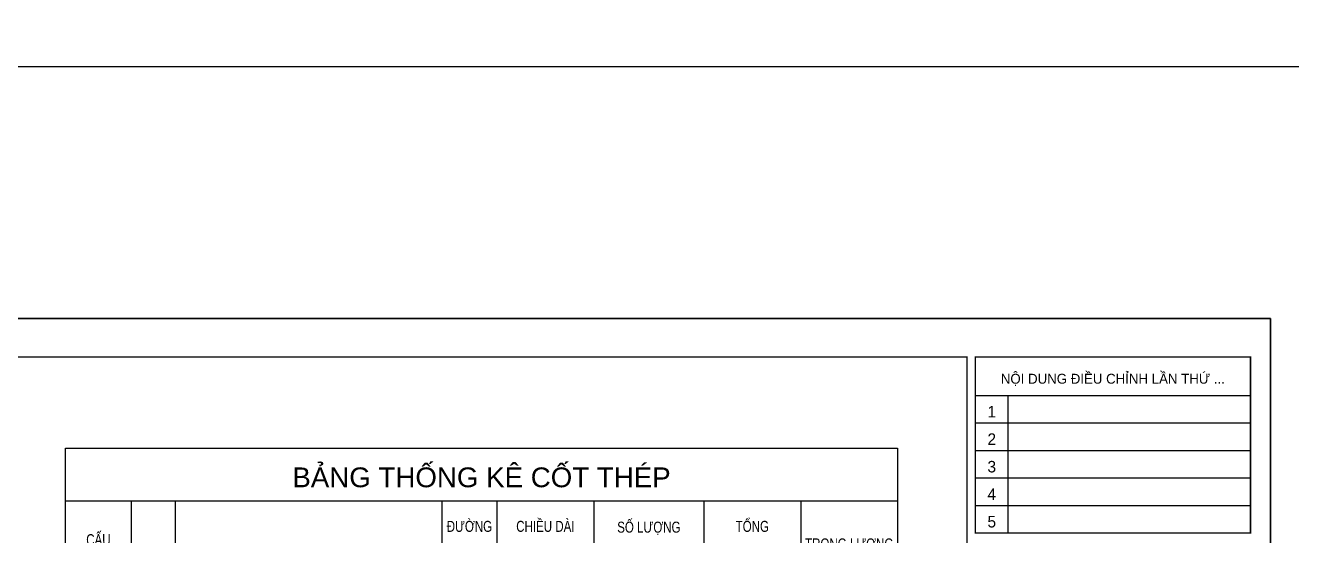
# Model space of a CAD drawing. Extents: x -2098986 to 943, y -1296280 to 73591.
# Drawn here: x -1550445 to -1527439, y -1266110 to -1256830 of the extents above; entities that cross this region are included whole.
import ezdxf
from ezdxf.enums import TextEntityAlignment as Align

# ---------------------------------------------------------------- set-up
doc = ezdxf.new("R2010")
doc.units = 0
doc.header["$LTSCALE"] = 150
doc.layers.get('Defpoints').update_dxf_attribs({"lineweight": 18})
for name, color, linetype, lineweight in [('05.Text', 253, 'Continuous', 18), ('11.Khung bo', 32, 'Continuous', 50), ('12.Khung', 36, 'Continuous', 25), ('KCVN-THAY', 7, 'Continuous', 25), ('LS-THAY', 7, 'Continuous', 20)]:
    doc.layers.add(name, color=color, linetype=linetype, lineweight=lineweight)
doc.layers.add('TEXT_TK', color=2, linetype='Continuous')
doc.layers.add('Tpl_Bound', color=1, linetype='Continuous', plot=False)
doc.styles.add('AVANT', font='')
doc.styles.add('BIGTEXT', font='arial.ttf', dxfattribs={"width": 0.7})
doc.styles.add('SMTEXT', font='arial.ttf', dxfattribs={"width": 0.7})
doc.styles.add('VnAvantH', font='')
doc.styles.get('AVANT').set_extended_font_data('.VnAvant')
doc.styles.get('VnAvantH').set_extended_font_data('.VnAvantH')

# ---------------------------------------------------------------- blocks, each defined once
blk = doc.blocks.new('*U4')
at = {"layer": 'KCVN-THAY', "color": 140}
blk.add_lwpolyline([(214871.76, 86966.68), (215381.8, 86966.68), (215381.8, 86579.68), (214871.76, 86579.68)], close=True, dxfattribs=at)
blk = doc.blocks.new('100')
at = {"layer": '11.Khung bo', "const_width": 26.7}
for points in [[(1860913, -945240), (1860913, -916940), (1896063, -916940), (1896063, -945240)], [(1860913, -945240), (1860913, -916940), (1896063, -916940), (1896063, -945240)], [(1860913, -945240), (1860913, -916940), (1896063, -916940), (1896063, -945240)], [(1896213, -920140), (1896213, -916940), (1901213, -916940), (1901213, -920140)], [(1896213, -920140), (1896213, -916940), (1901213, -916940), (1901213, -920140)], [(1896213, -920140), (1896213, -916940), (1901213, -916940), (1901213, -920140)]]:
    blk.add_lwpolyline(points, close=True, dxfattribs=at)
at = {"layer": '12.Khung'}
for p, q in [((1896213, -917640), (1901213, -917640)), ((1896213, -917640), (1901213, -917640)), ((1896213, -917640), (1901213, -917640)), ((1896813, -920140), (1896813, -917640)), ((1896813, -920140), (1896813, -917640)), ((1896813, -920140), (1896813, -917640)), ((1896213, -918140), (1901213, -918140)), ((1896213, -918140), (1901213, -918140)), ((1896213, -918140), (1901213, -918140)), ((1896213, -918640), (1901213, -918640)), ((1896213, -918640), (1901213, -918640)), ((1896213, -918640), (1901213, -918640)), ((1896213, -919140), (1901213, -919140)), ((1896213, -919140), (1901213, -919140)), ((1896213, -919140), (1901213, -919140)), ((1896213, -919640), (1901213, -919640)), ((1896213, -919640), (1901213, -919640)), ((1896213, -919640), (1901213, -919640))]:
    blk.add_line(p, q, dxfattribs=at)
blk.add_lwpolyline([(1901579, -945940), (1901579, -916240), (1859580, -916240), (1859580, -945940)], close=True, dxfattribs=at)
blk.add_lwpolyline([(1901579, -945940), (1901579, -916240), (1859580, -916240), (1859580, -945940)], close=True, dxfattribs=at)
blk.add_lwpolyline([(1901579, -945940), (1901579, -916240), (1859580, -916240), (1859580, -945940)], close=True, dxfattribs=at)
at = {"layer": '05.Text', "style": 'VnAvantH'}
blk.add_text('Néi dung ®iÒu chØnh lÇn thø ...', height=180, dxfattribs=at).set_placement((1898713, -917329), align=Align.MIDDLE)
at = {"layer": '05.Text', "style": 'AVANT'}
for s, p in [('1', (1896513, -918040)), ('2', (1896513, -918540)), ('3', (1896513, -919040)), ('4', (1896513, -919540)), ('5', (1896513, -920040))]:
    blk.add_text(s, height=210, dxfattribs=at).set_placement(p, align=Align.CENTER)
blk = doc.blocks.new('THONGKE_TITLE')
at = {"layer": 'TEXT_TK'}
for p, q in [((0, -35), (0, 0)), ((0, 0), (189, 0)), ((189, 0), (189, -35)), ((0, -12), (189, -12)), ((15, -35), (15, -12)), ((25, -35), (25, -12)), ((85.5, -12), (85.5, -35)), ((98, -12), (98, -35)), ((120, -12), (120, -35)), ((145, -12), (145, -35)), ((167, -12), (167, -35)), ((120, -23.56), (145, -23.56)), ((132.5, -23.56), (132.5, -35)), ((0, -35), (189, -35))]:
    blk.add_line(p, q, dxfattribs=at)
at = {"layer": 'TEXT_TK', "color": 4, "style": 'BIGTEXT'}
blk.add_text('BẢNG THỐNG KÊ CỐT THÉP', height=4.5, dxfattribs=at).set_placement((94.5, -6), align=Align.MIDDLE)
at = {"layer": 'TEXT_TK', "style": 'SMTEXT', "width": 0.75}
for s, p in [('ĐƯỜNG', (91.75, -19.04)), ('CHIỀU DÀI', (109, -19.04)), ('SỐ LƯỢNG', (132.5, -19.22)), ('TỔNG', (156, -19.04)), ('CẤU', (7.5, -22.06)), ('STT', (20, -25.01)), ('HÌNH DẠNG, KÍCH THƯỚC', (55.25, -25.01)), ('KÍNH', (91.75, -25.01)), ('THANH', (109, -25.01)), ('CHIỀU DÀI', (156, -25.01)), ('TRỌNG LƯỢNG', (178, -23.03)), ('KIỆN', (7.5, -27.84)), ('(kG)', (178, -28.08)), ('(mm)', (91.75, -31.24)), ('(mm)', (109, -31.24)), ('1 CK', (126.25, -30.79)), ('T. BỘ', (138.75, -30.79)), ('(m)', (156, -31.24))]:
    blk.add_text(s, height=2.5, dxfattribs=at).set_placement(p, align=Align.CENTER)

msp = doc.modelspace()

# ---------------------------------------------------------------- linework, layer by layer
at = {"layer": 'LS-THAY', "color": 140}
for points in [[(-1855203.4, -1218879.4), (-1290965, -1218878.9), (-1290965, -1257579.6), (-1855203.4, -1257579.6)], [(-1855203.1, -1257579.6), (-1290964.8, -1257579.1), (-1290964.8, -1296279.9), (-1855203.1, -1296279.9)]]:
    msp.add_lwpolyline(points, close=True, dxfattribs=at)
at = {"layer": 'Tpl_Bound', "color": 1}
msp.add_lwpolyline([(-1569821.2, -1291860), (-1569821.2, -1262160), (-1527821.2, -1262160), (-1527821.2, -1291860)], close=True, dxfattribs=at)

# ---------------------------------------------------------------- block references
at = {"layer": '05.Text', "xscale": 1.000009185772931, "yscale": 1.000009185772931, "zscale": 1.000009185772931}
msp.add_blockref('100', (-3429418, -345911.5), dxfattribs=at)
at = {"layer": 'Defpoints', "xscale": 100, "yscale": 100, "zscale": 100}
msp.add_blockref('*U4', (-23061331.9, -9954247.4), dxfattribs=at)
at = {"layer": 'TEXT_TK', "xscale": 80, "yscale": 80, "zscale": 80}
msp.add_blockref('THONGKE_TITLE', (-1549717, -1264517.1), dxfattribs=at)

doc.saveas('drawing.dxf')
